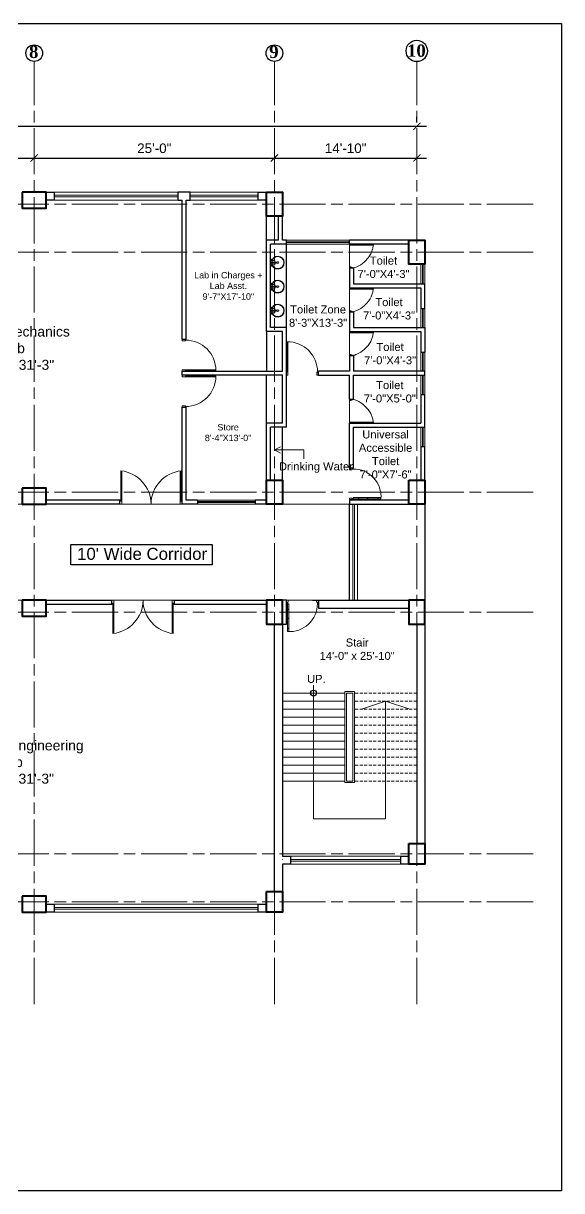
# Model space of a CAD drawing. Header units: inches. Extents: x -12 to 20935469, y -1604 to 24729220.
# Drawn here: x 20926265 to 20926937, y 24721123 to 24722582 of the extents above; entities that cross this region are included whole.
import ezdxf

# ---------------------------------------------------------------- set-up
doc = ezdxf.new("R2010")
doc.units = ezdxf.units.IN
doc.header["$LTSCALE"] = 0.03
doc.header["$MEASUREMENT"] = 0
doc.header["$PDMODE"] = 32
doc.header["$PDSIZE"] = 15
doc.linetypes.add('ACAD_ISO08W100', pattern=[36, 24, -3, 6, -3])
doc.linetypes.add('DASHED2', pattern=[0.375, 0.25, -0.125])
for name, color, linetype, lineweight in [('column', 1, 'Continuous', 40), ('Dim Line', 252, 'Continuous', 13), ('Door', 7, 'Continuous', 18), ('Gas', 21, 'Continuous', 5), ('Glass Line', 252, 'Continuous', 9), ('Grid Line', 252, 'Continuous', 18), ('Main Wall', 7, 'Continuous', 30), ('RAIL', 23, 'Continuous', 13), ('STAIR', 46, 'Continuous', 15), ('TOILET FIXTURE', 142, 'Continuous', 5), ('wind.', 150, 'Continuous', 20)]:
    doc.layers.add(name, color=color, linetype=linetype, lineweight=lineweight)
doc.layers.add('TEXT', color=7, linetype='Continuous')
doc.styles.add('2', font='swisscl.ttf')
doc.styles.add('RomanS', font='arial.ttf', dxfattribs={"height": 12})
doc.styles.get("Standard").update_dxf_attribs({"font": 'timesbd.ttf'})
doc.dimstyles.new('Aec_Arch_I', dxfattribs={"dimscale": 96, "dimtxt": 12, "dimasz": 0.09375, "dimexe": 0.125, "dimexo": 0.125, "dimgap": 0.0625, "dimtad": 1, "dimdec": 0, "dimzin": 3, "dimdsep": 46, "dimlunit": 4, "dimtxsty": 'RomanS', "dimblk1": 'ARCHTICK', "dimblk2": 'ARCHTICK', "dimsah": 1, "dimcen": 0.09375, "dimdle": 0.125, "dimadec": 0, "dimazin": 0, "dimtfac": 0.75, "dimtdec": 0, "dimtmove": 2, "dimatfit": 3, "dimldrblk": 'ARCHTICK', "dimfxl": 1, "dimfrac": 1, "dimtolj": 1, "dimtzin": 0, "dimarcsym": 0})

# ---------------------------------------------------------------- blocks, each defined once
blk = doc.blocks.new('Door_45')
at = {"layer": 'Door'}
for p, q in [((1.5, 5), (1.5, 44)), ((1.5, 40), (2.2, 40)), ((2.2, 40), (2.2, 39.5)), ((2.2, 39.5), (2.7, 39.5)), ((2.7, 39.5), (2.7, 40)), ((2.7, 40), (3.5, 40)), ((3.5, 44), (3.5, 5)), ((1.5, 25.8), (2.2, 25.8)), ((2.2, 25.8), (2.2, 25.3)), ((2.2, 25.3), (2.7, 25.3)), ((2.7, 25.8), (3.5, 25.8)), ((2.7, 25.3), (2.7, 25.8)), ((0, 0), (0, 5)), ((0, 5), (1.5, 5)), ((1.5, 12.6), (2.2, 12.6)), ((3.5, 5), (1.5, 5)), ((1.5, 5), (1.5, 3)), ((1.5, 3), (2.5, 3)), ((2.2, 12.6), (2.2, 13.1)), ((2.2, 13.1), (2.7, 13.1)), ((2.5, 3), (2.5, 0)), ((2.7, 13.1), (2.7, 12.6)), ((2.7, 12.6), (3.5, 12.6)), ((42.5, 3), (42.5, 0)), ((43.5, 3), (42.5, 3)), ((45, 5), (43.5, 5)), ((43.5, 5), (43.5, 3)), ((45, 0), (45, 5)), ((2.5, 0), (0, 0)), ((42.5, 0), (45, 0))]:
    blk.add_line(p, q, dxfattribs=at)
blk.add_arc((4.7, 5.3), 38.8, 359.6233, 94.6685, dxfattribs=at)
blk = doc.blocks.new('$D40')
at = {"layer": 'Door'}
for p, q in [((1, 4), (1, 42)), ((2, 0), (2, 42)), ((1, 5), (0, 5)), ((2, 0), (0, 0)), ((2, 4), (1, 4)), ((39, 4), (38, 4)), ((38, 4), (38, 0)), ((40, 0), (38, 0)), ((40, 5), (39, 5)), ((39, 5), (39, 4))]:
    blk.add_line(p, q, dxfattribs=at)
blk.add_arc((1, 4), 38, 0, 90, dxfattribs=at)
blk = doc.blocks.new('_ArchTick')
at = {"color": 0, "linetype": 'ByBlock', "lineweight": 35, "const_width": 0.15}
blk.add_lwpolyline([(-0.5, -0.5), (0.5, 0.5)], dxfattribs=at)
blk = doc.blocks.new('*D23')
at = {"layer": 'Defpoints', "color": 0, "transparency": 16777216}
for p in [(20832166.8, 24724578.2), (20832473.8, 24724578.2), (20832473.8, 24724578.2)]:
    blk.add_point(p, dxfattribs=at)
at = {"layer": 'Dim Line', "color": 0, "lineweight": -2, "transparency": 16777216}
for p, q in [((20832154.8, 24724578.2), (20832485.8, 24724578.2)), ((20832166.8, 24724566.2), (20832166.8, 24724566.2)), ((20832473.8, 24724566.2), (20832473.8, 24724566.2))]:
    blk.add_line(p, q, dxfattribs=at)
at = {"layer": 'Dim Line', "color": 0, "lineweight": -2, "transparency": 16777216, "xscale": 9, "yscale": 9, "zscale": 9, "rotation": 180}
blk.add_blockref('_ArchTick', (20832166.8, 24724578.2), dxfattribs=at)
at = {"layer": 'Dim Line', "color": 0, "lineweight": -2, "transparency": 16777216, "xscale": 9, "yscale": 9, "zscale": 9}
blk.add_blockref('_ArchTick', (20832473.8, 24724578.2), dxfattribs=at)
at = {"layer": 'Dim Line', "color": 0, "transparency": 16777216, "insert": (20832320.3, 24724590.3), "char_height": 12, "attachment_point": 5, "style": 'RomanS'}
blk.add_mtext('\\A1;25\'-7"', dxfattribs=at)
blk = doc.blocks.new('*D10')
at = {"layer": 'Defpoints', "color": 0, "transparency": 16777216}
for p in [(20832473.8, 24724578.2), (20832773.8, 24724578.2), (20832773.8, 24724578.2)]:
    blk.add_point(p, dxfattribs=at)
at = {"layer": 'Dim Line', "color": 0, "lineweight": -2, "transparency": 16777216}
blk.add_line((20832461.8, 24724578.2), (20832785.8, 24724578.2), dxfattribs=at)
at = {"layer": 'Dim Line', "color": 0, "lineweight": -2, "transparency": 16777216, "xscale": 9, "yscale": 9, "zscale": 9, "rotation": 180}
blk.add_blockref('_ArchTick', (20832473.8, 24724578.2), dxfattribs=at)
at = {"layer": 'Dim Line', "color": 0, "lineweight": -2, "transparency": 16777216, "xscale": 9, "yscale": 9, "zscale": 9}
blk.add_blockref('_ArchTick', (20832773.8, 24724578.2), dxfattribs=at)
at = {"layer": 'Dim Line', "color": 0, "transparency": 16777216, "insert": (20832623.8, 24724590.3), "char_height": 12, "attachment_point": 5, "style": 'RomanS'}
blk.add_mtext('\\A1;25\'-0"', dxfattribs=at)
blk = doc.blocks.new('*D11')
at = {"layer": 'Defpoints', "color": 0, "transparency": 16777216}
for p in [(20832773.8, 24724578.2), (20832951.8, 24724578.2), (20832951.8, 24724578.2)]:
    blk.add_point(p, dxfattribs=at)
at = {"layer": 'Dim Line', "color": 0, "lineweight": -2, "transparency": 16777216}
for p, q in [((20832761.8, 24724578.2), (20832963.8, 24724578.2)), ((20832951.8, 24724566.2), (20832951.8, 24724566.2))]:
    blk.add_line(p, q, dxfattribs=at)
at = {"layer": 'Dim Line', "color": 0, "lineweight": -2, "transparency": 16777216, "xscale": 9, "yscale": 9, "zscale": 9, "rotation": 180}
blk.add_blockref('_ArchTick', (20832773.8, 24724578.2), dxfattribs=at)
at = {"layer": 'Dim Line', "color": 0, "lineweight": -2, "transparency": 16777216, "xscale": 9, "yscale": 9, "zscale": 9}
blk.add_blockref('_ArchTick', (20832951.8, 24724578.2), dxfattribs=at)
at = {"layer": 'Dim Line', "color": 0, "transparency": 16777216, "insert": (20832862.8, 24724590.3), "char_height": 12, "attachment_point": 5, "style": 'RomanS'}
blk.add_mtext('\\A1;14\'-10"', dxfattribs=at)
blk = doc.blocks.new('*D13')
at = {"layer": 'Defpoints', "color": 0, "transparency": 16777216}
for p in [(20830948.3, 24724610.7), (20832951.8, 24724617.8), (20832951.8, 24724610.7)]:
    blk.add_point(p, dxfattribs=at)
at = {"layer": 'Dim Line', "color": 0, "lineweight": -2, "transparency": 16777216}
for p, q in [((20830948.3, 24724622.7), (20830948.3, 24724629.8)), ((20832951.8, 24724622.7), (20832951.8, 24724629.8)), ((20830936.3, 24724617.8), (20832963.8, 24724617.8))]:
    blk.add_line(p, q, dxfattribs=at)
at = {"layer": 'Dim Line', "color": 0, "lineweight": -2, "transparency": 16777216, "xscale": 9, "yscale": 9, "zscale": 9, "rotation": 180}
blk.add_blockref('_ArchTick', (20830948.3, 24724617.8), dxfattribs=at)
at = {"layer": 'Dim Line', "color": 0, "lineweight": -2, "transparency": 16777216, "xscale": 9, "yscale": 9, "zscale": 9}
blk.add_blockref('_ArchTick', (20832951.8, 24724617.8), dxfattribs=at)
at = {"layer": 'Dim Line', "color": 0, "transparency": 16777216, "insert": (20831950, 24724629.9), "char_height": 12, "attachment_point": 5, "style": 'RomanS'}
blk.add_mtext('\\A1;166\'-11"', dxfattribs=at)
blk = doc.blocks.new('sssss-flat-876')
at = {"layer": 'Door', "linetype": 'Continuous', "ltscale": 3}
blk.add_line((3666.5, 84027.2), (3666.5, 84055.7), dxfattribs=at)
at = {"layer": 'Door', "linetype": 'Continuous', "ltscale": 3, "extrusion": (-7.21527e-09, -3.35624e-18, 1), "elevation": 0}
for points in [[(3666.5, 84057.2), (3666.5, 84055.7), (3668.4, 84055.7), (3668.4, 84056.5), (3670.2, 84056.5), (3670.2, 84057.2)], [(3668.4, 84055.7), (3696.2, 84055.7), (3696.2, 84056.5), (3668.4, 84056.5)]]:
    blk.add_lwpolyline(points, close=True, dxfattribs=at)
at = {"layer": 'Door', "linetype": 'Continuous', "ltscale": 3, "flags": 128}
blk.add_lwpolyline([(3670.2, 84027.2, 0.04096), (3675.5, 84028.9, 0.082496), (3684.9, 84034.8, 0.052187), (3689.7, 84040, 0.043988), (3692.9, 84045, 0.036571), (3694.8, 84049.6, 0.034751), (3695.9, 84054.2, 0.011435), (3696.2, 84055.7)], format="xyb", dxfattribs=at)
at = {"layer": 'Door', "linetype": 'Continuous', "ltscale": 3}
blk.add_lwpolyline([(3666.5, 84027.2), (3666.5, 84028.7), (3668.4, 84028.7), (3668.4, 84027.9), (3670.2, 84027.9), (3670.2, 84027.2)], close=True, dxfattribs=at)
blk = doc.blocks.new('7-flat-72')
at = {"layer": 'Glass Line', "color": 8, "ltscale": 20}
for p, q in [((-64478.7, 376960.5), (-64480.3, 376960.5)), ((-64480.3, 376959.5), (-64480.3, 376960.5)), ((-64480.3, 376959.5), (-64480.3, 376960.5)), ((-64478.7, 376959.5), (-64480.3, 376959.5)), ((-64480.3, 376959.1), (-64480.3, 376959.4)), ((-64478.7, 376959.4), (-64480.3, 376959.4)), ((-64478.7, 376959.1), (-64480.3, 376959.1)), ((-64480.2, 376959.4), (-64480.2, 376959.5)), ((-64480.1, 376959.5), (-64480.1, 376960.5)), ((-64479.9, 376959.5), (-64479.9, 376960.5)), ((-64479.5, 376959.5), (-64479.5, 376960.5)), ((-64479.1, 376959.5), (-64479.1, 376960.5)), ((-64478.9, 376959.5), (-64478.9, 376960.5)), ((-64478.9, 376959.4), (-64478.9, 376959.5)), ((-64478.8, 376959.5), (-64478.8, 376960.5)), ((-64478.7, 376959.5), (-64478.7, 376960.5)), ((-64478.7, 376959.1), (-64478.7, 376959.4)), ((-64475.1, 376959.4), (-64476.9, 376959.4)), ((-64476.9, 376959.1), (-64476.9, 376959.4)), ((-64475.1, 376959.1), (-64476.9, 376959.1)), ((-64476.6, 376959.4), (-64476.6, 376966.6)), ((-64475.5, 376966.6), (-64476.6, 376966.6)), ((-64475.5, 376959.4), (-64475.5, 376966.6)), ((-64475.1, 376959.1), (-64475.1, 376959.4)), ((-64473.3, 376960.5), (-64471.7, 376960.5)), ((-64473.3, 376959.5), (-64473.3, 376960.5)), ((-64473.3, 376959.5), (-64473.3, 376960.5)), ((-64473.3, 376959.5), (-64471.7, 376959.5)), ((-64473.3, 376959.1), (-64473.3, 376959.4)), ((-64473.3, 376959.4), (-64471.7, 376959.4)), ((-64473.3, 376959.1), (-64471.7, 376959.1)), ((-64473.1, 376959.5), (-64473.1, 376960.5)), ((-64473.1, 376959.4), (-64473.1, 376959.5)), ((-64472.9, 376959.5), (-64472.9, 376960.5)), ((-64472.5, 376959.5), (-64472.5, 376960.5)), ((-64472.1, 376959.5), (-64472.1, 376960.5)), ((-64471.9, 376959.5), (-64471.9, 376960.5)), ((-64471.9, 376959.4), (-64471.9, 376959.5)), ((-64471.8, 376959.5), (-64471.8, 376960.5)), ((-64471.7, 376959.5), (-64471.7, 376960.5)), ((-64471.7, 376959.1), (-64471.7, 376959.4))]:
    blk.add_line(p, q, dxfattribs=at)
blk.add_circle((-64476, 376968.4, 0), 1.08, dxfattribs=at)
for radius, start, end in [(8.1, 273.8334, 266.1883), (7.55, 274.115, 265.9068)]:
    blk.add_arc((-64476, 376968.4, 0), radius, start, end, dxfattribs=at)
blk = doc.blocks.new('SFSFSFS-flat-72')
at = {"layer": 'TOILET FIXTURE', "ltscale": 0.2}
blk.add_lwpolyline([(-3918.5, -3608.1), (-3918.5, -3602.7), (-3923.9, -3602.7), (-3923.9, -3608.1)], close=True, dxfattribs=at)
at = {"layer": 'TOILET FIXTURE', "ltscale": 20}
blk.add_blockref('7-flat-72', (60554.8, -380567.2), dxfattribs=at)
blk = doc.blocks.new('fff')
at = {"layer": 'Grid Line', "color": 252, "linetype": 'ACAD_ISO08W100', "lineweight": 9, "ltscale": 80, "true_color": 0x939598}
for p, q in [((20832473.8, 24723521.1), (20832473.8, 24724698.8)), ((20832773.8, 24723521.1), (20832773.8, 24724698.8)), ((20832951.8, 24723521.1), (20832951.8, 24724698.8)), ((20833096.9, 24724520.6), (20830726.1, 24724520.6)), ((20833096.9, 24724460.6), (20830726.1, 24724460.6)), ((20833096.9, 24724160.7), (20830726.1, 24724160.7)), ((20833096.9, 24724010.7), (20830726.1, 24724010.7)), ((20833096.9, 24723708.7), (20830726.1, 24723708.7)), ((20833096.9, 24723648.8), (20830726.1, 24723648.8))]:
    blk.add_line(p, q, dxfattribs=at)
at = {"layer": 'Dim Line'}
for base, p1, p2, picture, middle in [((20832951.7523, 24724617.8128), (20830948.3088, 24724610.7482), (20832951.7523, 24724610.7482), '*D13', (20831950.0306, 24724629.9397)), ((20832473.8, 24724578.2), (20832166.8, 24724578.2), (20832473.8, 24724578.2), '*D23', (20832320.3, 24724590.3)), ((20832773.8, 24724578.2), (20832473.8, 24724578.2), (20832773.8, 24724578.2), '*D10', (20832623.8, 24724590.3)), ((20832951.8, 24724578.2), (20832773.8, 24724578.2), (20832951.8, 24724578.2), '*D11', (20832862.8, 24724590.3))]:
    dim = blk.add_linear_dim(base=base, p1=p1, p2=p2, dimstyle='Aec_Arch_I', dxfattribs=at)
    dim.commit()
    dim.dimension.update_dxf_attribs({"geometry": picture, "text_midpoint": middle})

msp = doc.modelspace()

# ---------------------------------------------------------------- linework, layer by layer
for p, q in [((20926568.1, 24722310.9), (20926568.1, 24722340.9)), ((20926593.1, 24722201.6), (20926593.1, 24722305.9)), ((20926568.1, 24722196.6), (20926568.1, 24722147)), ((20926568.1, 24722082), (20926568.1, 24722142)), ((20926588.1, 24722011), (20926588.1, 24722077)), ((20926677, 24721986.2), (20926672, 24721986.2)), ((20926672, 24721861), (20926672, 24721981.2)), ((20926625.8, 24721861), (20926728, 24721861))]:
    msp.add_line(p, q)
msp.add_lwpolyline([(20926766, 24721981), (20926766, 24721861)])
msp.add_lwpolyline([(20926323.9, 24721930.7), (20926500.2, 24721930.7), (20926500.2, 24721905.2), (20926323.9, 24721905.2)], close=True)
msp.add_circle((20926627.1, 24721745), 3.61)
at = {"layer": 'column', "lineweight": 40, "ltscale": 20}
for points in [[(20926263.1, 24722370.9), (20926263.1, 24722350.9), (20926293.1, 24722350.9), (20926293.1, 24722370.9)], [(20926568.1, 24722370.9), (20926588.1, 24722370.9), (20926588.1, 24722340.9), (20926568.1, 24722340.9)], [(20926746, 24722310.9), (20926766, 24722310.9), (20926766, 24722280.9), (20926746, 24722280.9)], [(20926263.1, 24722001), (20926263.1, 24721981), (20926293.1, 24721981), (20926293.1, 24722001)], [(20926568.1, 24722011), (20926588.1, 24722011), (20926588.1, 24721981), (20926568.1, 24721981)], [(20926746, 24722011), (20926766, 24722011), (20926766, 24721981), (20926746, 24721981)], [(20926263.1, 24721861), (20926263.1, 24721841), (20926293.1, 24721841), (20926293.1, 24721861)], [(20926588.1, 24721861), (20926568.1, 24721861), (20926568.1, 24721831), (20926588.1, 24721831)], [(20926766, 24721861), (20926746, 24721861), (20926746, 24721831), (20926766, 24721831)], [(20926746, 24721557), (20926766, 24721557), (20926766, 24721531), (20926746, 24721531)], [(20926263.1, 24721491), (20926263.1, 24721471), (20926293.1, 24721471), (20926293.1, 24721491)], [(20926568.1, 24721497), (20926588.1, 24721497), (20926588.1, 24721471), (20926568.1, 24721471)]]:
    msp.add_lwpolyline(points, close=True, dxfattribs=at)
at = {"layer": 'Defpoints'}
msp.add_lwpolyline([(20924498, 24722581.7), (20926936.9, 24722581.7), (20926936.9, 24721123.2), (20924498, 24721123.2)], close=True, dxfattribs=at)
at = {"layer": 'Door'}
for p, q in [((20926386.4, 24721984.7), (20926386.4, 24722022.6)), ((20926387.7, 24721981), (20926387.7, 24722022.6)), ((20926460.5, 24721981), (20926460.5, 24722022.6)), ((20926461.8, 24721984.7), (20926461.8, 24722022.6)), ((20926386.4, 24721986), (20926385.1, 24721986)), ((20926461.8, 24721986), (20926463.1, 24721986)), ((20926387.7, 24721981), (20926385.1, 24721981)), ((20926387.7, 24721984.7), (20926386.4, 24721984.7)), ((20926460.5, 24721984.7), (20926461.8, 24721984.7)), ((20926460.5, 24721981), (20926463.1, 24721981)), ((20926377.7, 24721861), (20926375.1, 24721861)), ((20926376.4, 24721856), (20926375.1, 24721856)), ((20926376.4, 24721857.3), (20926376.4, 24721819.4)), ((20926377.7, 24721857.3), (20926376.4, 24721857.3)), ((20926377.7, 24721861), (20926377.7, 24721819.4)), ((20926450.5, 24721861), (20926450.5, 24721819.4)), ((20926450.5, 24721861), (20926453.1, 24721861)), ((20926450.5, 24721857.3), (20926451.8, 24721857.3)), ((20926451.8, 24721857.3), (20926451.8, 24721819.4)), ((20926451.8, 24721856), (20926453.1, 24721856))]:
    msp.add_line(p, q, dxfattribs=at)
for centre, start, end in [((20926381.8, 24721980.6), 0.5906, 83.7783), ((20926466.3, 24721980.6), 96.2217, 179.4094), ((20926371.8, 24721861.4), 276.2217, 359.4094), ((20926456.3, 24721861.4), 180.5906, 263.7783)]:
    msp.add_arc(centre, 42.3, start, end, dxfattribs=at)
at = {"layer": 'Gas', "color": 0, "lineweight": 5}
for points in [[(20926666.1, 24721747), (20926678, 24721747), (20926678, 24721633), (20926666.1, 24721633)], [(20926668.1, 24721745), (20926676, 24721745), (20926676, 24721635), (20926668.1, 24721635)]]:
    msp.add_lwpolyline(points, close=True, dxfattribs=at)
at = {"layer": 'Main Wall', "lineweight": 30}
for p, q in [((20926303.1, 24722370.9), (20926303.1, 24722360.9)), ((20926482.1, 24721986.1), (20926468.1, 24721986.1)), ((20926482.1, 24721986.1), (20926482.1, 24721981.1)), ((20926568.1, 24721986.1), (20926554.1, 24721986.1)), ((20926554.1, 24721986.1), (20926554.1, 24721981.1)), ((20926482.1, 24721981.1), (20926463.1, 24721981.1)), ((20926568.1, 24721981.1), (20926554.1, 24721981.1))]:
    msp.add_line(p, q, dxfattribs=at)
at = {"layer": 'Main Wall'}
for p, q in [((20926458.1, 24722360.9), (20926458.1, 24722370.9)), ((20926473.1, 24722370.9), (20926458.1, 24722370.9)), ((20926473.1, 24722360.9), (20926473.1, 24722370.9)), ((20926458.1, 24722360.9), (20926463.1, 24722360.9)), ((20926463.1, 24722187), (20926463.1, 24722360.9)), ((20926468.1, 24722187), (20926468.1, 24722360.9)), ((20926468.1, 24722360.9), (20926473.1, 24722360.9)), ((20926583.1, 24722310.9), (20926583.1, 24722340.9)), ((20926588.1, 24722310.9), (20926588.1, 24722340.9)), ((20926568.1, 24722196.6), (20926568.1, 24722310.9)), ((20926583.1, 24722310.9), (20926568.1, 24722310.9)), ((20926593.1, 24722310.9), (20926588.1, 24722310.9)), ((20926593.1, 24722305.9), (20926593.1, 24722310.9)), ((20926746, 24722310.9), (20926672, 24722310.9)), ((20926672, 24722305.9), (20926672, 24722310.9)), ((20926573.1, 24722201.6), (20926573.1, 24722305.9)), ((20926593.1, 24722305.9), (20926573.1, 24722305.9)), ((20926746, 24722305.9), (20926672, 24722305.9)), ((20926677, 24722275.9), (20926672, 24722275.9)), ((20926672, 24722251.2), (20926761, 24722251.2)), ((20926766, 24722225.6), (20926766, 24722256.2)), ((20926672, 24722221.2), (20926677, 24722221.2)), ((20926761, 24722225.6), (20926766, 24722225.6)), ((20926588.1, 24722196.6), (20926568.1, 24722196.6)), ((20926593.1, 24722201.6), (20926573.1, 24722201.6)), ((20926588.1, 24722147), (20926588.1, 24722196.6)), ((20926593.1, 24722147), (20926593.1, 24722201.6)), ((20926672, 24722196.6), (20926761, 24722196.6)), ((20926463.1, 24722187), (20926468.1, 24722187)), ((20926672, 24722166.6), (20926677, 24722166.6)), ((20926761, 24722171), (20926766, 24722171)), ((20926463.1, 24722142), (20926463.1, 24722147)), ((20926463.1, 24722147), (20926588.1, 24722147)), ((20926593.1, 24722077), (20926593.1, 24722147)), ((20926633.1, 24722142), (20926633.1, 24722147)), ((20926588.1, 24722142), (20926463.1, 24722142)), ((20926588.1, 24722082), (20926588.1, 24722142)), ((20926633.1, 24722142), (20926672, 24722142)), ((20926672, 24722112), (20926672, 24722142)), ((20926677, 24722112), (20926677, 24722142)), ((20926761, 24722118), (20926766, 24722118)), ((20926766, 24722077), (20926766, 24722118)), ((20926463.1, 24721981), (20926463.1, 24722102)), ((20926463.1, 24722102), (20926468.1, 24722102)), ((20926468.1, 24721986), (20926468.1, 24722102)), ((20926672, 24722112), (20926677, 24722112)), ((20926568.1, 24722011), (20926568.1, 24722082)), ((20926588.1, 24722082), (20926568.1, 24722082)), ((20926573.1, 24722011), (20926573.1, 24722077)), ((20926593.1, 24722077), (20926573.1, 24722077)), ((20926672, 24722026.2), (20926672, 24722082)), ((20926672, 24722082), (20926761, 24722082)), ((20926677, 24722026.2), (20926677, 24722077)), ((20926677, 24722077), (20926766, 24722077)), ((20926761, 24722053), (20926761, 24722011)), ((20926761, 24722053), (20926766, 24722053)), ((20926766, 24722011), (20926766, 24722053)), ((20926672, 24722026.2), (20926677, 24722026.2)), ((20926385.1, 24721986), (20926293.1, 24721986)), ((20926385.1, 24721981), (20926385.1, 24721986)), ((20926672, 24721986.2), (20926746, 24721986.2)), ((20926672, 24721986.2), (20926672, 24721981.1)), ((20926385.1, 24721981), (20926293.1, 24721981)), ((20926672, 24721981.1), (20926746, 24721981.1)), ((20926293.1, 24721861), (20926375.1, 24721861)), ((20926293.1, 24721856), (20926375.1, 24721856)), ((20926375.1, 24721856), (20926375.1, 24721861)), ((20926453.1, 24721861), (20926568.1, 24721861)), ((20926453.1, 24721861), (20926453.1, 24721856)), ((20926453.1, 24721856), (20926568.1, 24721856)), ((20926578.1, 24721861), (20926588.1, 24721861)), ((20926593.1, 24721861), (20926588.1, 24721861)), ((20926593.1, 24721831), (20926593.1, 24721861)), ((20926633.1, 24721861), (20926746, 24721861)), ((20926633.1, 24721861), (20926633.1, 24721851)), ((20926633.1, 24721851), (20926746, 24721851)), ((20926578.1, 24721497), (20926578.1, 24721831)), ((20926588.1, 24721831), (20926593.1, 24721831)), ((20926756, 24721831), (20926756, 24721557)), ((20926766, 24721831), (20926766, 24721557))]:
    msp.add_line(p, q, dxfattribs=at)
at = {"layer": 'Main Wall', "lineweight": 30}
for points in [[(20926293.1, 24722370.9), (20926303.1, 24722370.9), (20926303.1, 24722360.9), (20926293.1, 24722360.9)], [(20926558, 24722370.9), (20926568.1, 24722370.9), (20926568.1, 24722360.9), (20926558, 24722360.9)], [(20926293.1, 24721481), (20926303.1, 24721481), (20926303.1, 24721471), (20926293.1, 24721471)], [(20926558, 24721481), (20926568.1, 24721481), (20926568.1, 24721471), (20926558, 24721471)]]:
    msp.add_lwpolyline(points, close=True, dxfattribs=at)
at = {"layer": 'Main Wall'}
for points in [[(20926672, 24722275.9), (20926672, 24722251.2)], [(20926677, 24722275.9), (20926677, 24722256.2), (20926766, 24722256.2)], [(20926761, 24722251.2), (20926761, 24722225.6)], [(20926672, 24722221.2), (20926672, 24722196.6)], [(20926677, 24722221.2), (20926677, 24722201.6), (20926766, 24722201.6), (20926766, 24722171)], [(20926761, 24722196.6), (20926761, 24722171)], [(20926672, 24722166.6), (20926672, 24722147)], [(20926677, 24722166.6), (20926677, 24722147)], [(20926672, 24722147), (20926633.1, 24722147)], [(20926677, 24722142), (20926766, 24722142), (20926766, 24722147), (20926677, 24722147)], [(20926761, 24722118), (20926761, 24722082)], [(20926588.1, 24721831), (20926588.1, 24721541), (20926598.1, 24721541), (20926598.1, 24721531), (20926588.1, 24721531), (20926588.1, 24721497)]]:
    msp.add_lwpolyline(points, dxfattribs=at)
msp.add_lwpolyline([(20926736, 24721541), (20926746, 24721541), (20926746, 24721531), (20926736, 24721531)], close=True, dxfattribs=at)
at = {"layer": 'RAIL', "lineweight": 9}
for p, q in [((20926627.1, 24721754.7), (20926627.1, 24721588)), ((20926588.1, 24721725), (20926666.1, 24721725)), ((20926687.1, 24721725), (20926717.1, 24721735)), ((20926717.1, 24721588), (20926717.1, 24721735)), ((20926717.1, 24721735), (20926747.1, 24721725)), ((20926627.1, 24721588), (20926717.1, 24721588))]:
    msp.add_line(p, q, dxfattribs=at)
at = {"layer": 'STAIR', "color": 253, "lineweight": 5}
for p, q in [((20926578.4, 24722048.7), (20926585.8, 24722052.7)), ((20926578.4, 24722048.7), (20926614.7, 24722048.7)), ((20926578.4, 24722048.7), (20926585.8, 24722044.7)), ((20926614.7, 24722048.7), (20926614.7, 24722037.5))]:
    msp.add_line(p, q, dxfattribs=at)
at = {"layer": 'STAIR', "color": 32, "lineweight": 5}
for p, q in [((20926666.1, 24721745), (20926588.1, 24721745)), ((20926666.1, 24721735), (20926588.1, 24721735)), ((20926648.1, 24721725), (20926588.1, 24721725)), ((20926666.1, 24721715), (20926588.1, 24721715)), ((20926666.1, 24721705), (20926588.1, 24721705)), ((20926666.1, 24721695), (20926588.1, 24721695)), ((20926666.1, 24721685), (20926588.1, 24721685)), ((20926666.1, 24721675), (20926588.1, 24721675)), ((20926666.1, 24721665), (20926588.1, 24721665)), ((20926666.1, 24721655), (20926588.1, 24721655)), ((20926666.1, 24721645), (20926588.1, 24721645)), ((20926666.1, 24721635), (20926588.1, 24721635))]:
    msp.add_line(p, q, dxfattribs=at)
at = {"layer": 'STAIR', "color": 32, "linetype": 'DASHED2', "lineweight": 5, "ltscale": 500}
for p, q in [((20926756, 24721745), (20926678, 24721745)), ((20926756, 24721735), (20926678, 24721735)), ((20926756, 24721725), (20926678, 24721725)), ((20926756, 24721715), (20926678, 24721715)), ((20926756, 24721705), (20926678, 24721705)), ((20926756, 24721695), (20926678, 24721695)), ((20926756, 24721685), (20926678, 24721685)), ((20926756, 24721675), (20926678, 24721675)), ((20926756, 24721665), (20926678, 24721665)), ((20926756, 24721655), (20926678, 24721655)), ((20926756, 24721645), (20926678, 24721645)), ((20926756, 24721635), (20926678, 24721635))]:
    msp.add_line(p, q, dxfattribs=at)
at = {"layer": 'TEXT'}
for centre, radius in [((20926278.1, 24722544.5), 10.4), ((20926578.1, 24722544.5), 10.4), ((20926756, 24722547.3), 13.3)]:
    msp.add_circle(centre, radius, dxfattribs=at)
at = {"layer": 'wind.', "lineweight": 5}
for p, q in [((20926303.1, 24722370.9), (20926458.1, 24722370.9)), ((20926303.1, 24722366.9), (20926458.1, 24722366.9)), ((20926303.1, 24722364.9), (20926458.1, 24722364.9)), ((20926473.1, 24722370.9), (20926558, 24722370.9)), ((20926473.1, 24722366.9), (20926558, 24722366.9)), ((20926473.1, 24722364.9), (20926558, 24722364.9)), ((20926303.1, 24722360.9), (20926458.1, 24722360.9)), ((20926473.1, 24722360.9), (20926558, 24722361)), ((20926672, 24722310.9), (20926593.1, 24722310.9)), ((20926672, 24722308.9), (20926593.1, 24722308.9)), ((20926672, 24722307.9), (20926593.1, 24722307.9)), ((20926672, 24722305.9), (20926593.1, 24722305.9)), ((20926761, 24722256.2), (20926761, 24722280.9)), ((20926763, 24722256.2), (20926763, 24722280.9)), ((20926764, 24722256.2), (20926764, 24722280.9)), ((20926766, 24722256.2), (20926766, 24722280.9)), ((20926761, 24722201.6), (20926761, 24722225.6)), ((20926763, 24722201.6), (20926763, 24722225.6)), ((20926764, 24722201.6), (20926764, 24722225.6)), ((20926766, 24722201.6), (20926766, 24722225.6)), ((20926761, 24722147), (20926761, 24722171)), ((20926763, 24722147), (20926763, 24722171)), ((20926764, 24722147), (20926764, 24722171)), ((20926766, 24722147), (20926766, 24722171)), ((20926761, 24722118), (20926761, 24722142)), ((20926763, 24722118), (20926763, 24722142)), ((20926764, 24722118), (20926764, 24722142)), ((20926766, 24722118), (20926766, 24722142)), ((20926761, 24722053), (20926761, 24722077)), ((20926763, 24722053), (20926763, 24722077)), ((20926764, 24722053), (20926764, 24722077)), ((20926766, 24722053), (20926766, 24722077)), ((20926482.1, 24721986.1), (20926554.1, 24721986.1)), ((20926482.1, 24721984.1), (20926554.1, 24721984.1)), ((20926482.1, 24721983.1), (20926554.1, 24721983.1)), ((20926482.1, 24721981.1), (20926568.1, 24721981.1)), ((20926676, 24721861), (20926676, 24721981.2)), ((20926678, 24721861), (20926678, 24721981.2)), ((20926682, 24721861), (20926682, 24721981.2)), ((20926736, 24721541), (20926598.1, 24721541)), ((20926736, 24721537), (20926598.1, 24721537)), ((20926736, 24721535), (20926598.1, 24721535)), ((20926736, 24721531), (20926598.1, 24721531)), ((20926558, 24721481), (20926303.1, 24721481)), ((20926558, 24721477), (20926303.1, 24721477)), ((20926558, 24721475), (20926303.1, 24721475)), ((20926558, 24721471), (20926303.1, 24721471))]:
    msp.add_line(p, q, dxfattribs=at)
at = {"layer": 'wind.'}
msp.add_line((20926588.1, 24721537), (20926588, 24721537), dxfattribs=at)
msp.add_line((20926588.1, 24721537), (20926588, 24721537), dxfattribs=at)
at = {"layer": 'wind.', "lineweight": 5}
msp.add_lwpolyline([(20924836.5, 24721981.2), (20925658.5, 24721981), (20925658.5, 24722296), (20925838, 24722296), (20925838, 24721981), (20926672, 24721981), (20926672, 24721861), (20925838, 24721861), (20925838, 24721726), (20925482.5, 24721726), (20925482.5, 24721861), (20924836.5, 24721861), (20924836.6, 24721981.2)], dxfattribs=at)

# ---------------------------------------------------------------- block references
msp.add_blockref('fff', (93804.3, -2164.7))
at = {"layer": 'Door', "ltscale": 20}
for p in [(20923005.5, 24638248.7), (20923005.5, 24638194), (20923005.5, 24638139.4)]:
    msp.add_blockref('sssss-flat-876', p, dxfattribs=at)
at = {"layer": 'Door', "xscale": -1, "rotation": 270}
msp.add_blockref('$D40', (20926463.1, 24722147), dxfattribs=at)
at = {"layer": 'Door'}
msp.add_blockref('$D40', (20926593.1, 24722142), dxfattribs=at)
at = {"layer": 'Door', "rotation": 270}
msp.add_blockref('$D40', (20926463.1, 24722142), dxfattribs=at)
at = {"layer": 'Door', "ltscale": 20, "xscale": -1, "rotation": 180}
msp.add_blockref('sssss-flat-876', (20923005.5, 24806139.2), dxfattribs=at)
at = {"layer": 'Door', "color": 250, "ltscale": 20, "xscale": -0.8888888888759539, "yscale": 0.8888888888759539, "zscale": 0.8888888888759539}
for p, rotation in [((20926672.1, 24721986.2), 270), ((20926593.1, 24721861), 180)]:
    msp.add_blockref('Door_45', p, dxfattribs=dict(at, rotation=rotation))
at = {"layer": 'TOILET FIXTURE', "ltscale": 20, "xscale": -1, "rotation": 270}
for p in [(20930181.2, 24726204), (20930181.2, 24726174), (20930181.2, 24726144)]:
    msp.add_blockref('SFSFSFS-flat-72', p, dxfattribs=at)

# ---------------------------------------------------------------- texts
at = {"layer": 'TEXT', "char_height": 15.44, "width": 227.458, "attachment_point": 8, "rotation": 0}
for s, insert in [('\\A1;10', (20926755.5, 24722539.7)), ('\\A1;8', (20926277.5, 24722538.2)), ('\\A1;9', (20926577.5, 24722538.2))]:
    msp.add_mtext(s, dxfattribs=dict(at, insert=insert))
at = {"layer": 'TEXT', "color": 30, "lineweight": 5, "ltscale": 20, "attachment_point": 2, "style": '2'}
for s, width, gutter_width, insert, char_height in [('{\\fArial|b0|i0|c0|p34;\\C0;Toilet \\P7\'-0"X4\'-3"}', 104.76, 0.5, (20926714.4, 24722290.3), 10), ('{\\fArial|b0|i0|c0|p34;\\C0;Lab in Charges + Lab Asst. \\P9\'-7"X17\'-10"}', 104.76, 0.5, (20926520.6, 24722271.1), 8), ('{\\fArial|b0|i0|c0|p34;\\C0;Toilet \\P7\'-0"X4\'-3"}', 104.76, 0.5, (20926721.3, 24722238.4), 10), ('{\\fArial|b0|i0|c0|p34;\\C0;Toilet Zone\\P8\'-3"X13\'-3"}', 104.76, 0.5, (20926632.7, 24722229.3), 10), ('\\pxsm1;{\\fArial|b0|i0|c0|p34;\\C0;Applied Mechanics\\P Lab \\P40\'-5" x 31\'-3" }', 276.855, 0.75, (20926249.5, 24722202.9), 12.476), ('{\\fArial|b0|i0|c0|p34;\\C0;Toilet \\P7\'-0"X4\'-3"}', 104.76, 0.5, (20926722.6, 24722182.4), 10), ('{\\fArial|b0|i0|c0|p34;\\C0;Toilet \\P7\'-0"X5\'-0"}', 104.76, 0.5, (20926722.3, 24722134.7), 10), ('{\\fArial|b0|i0|c0|p34;\\C0;Store\\P8\'-4"X13\'-0"}', 104.76, 0.5, (20926520.3, 24722081.1), 8), ('{\\fArial|b0|i0|c0|p34;\\C0;Universal Accessible Toilet\\P7\'-0"X7\'-6"}', 88.036, 0.35, (20926717, 24722073.1), 10), ('\\pxsm1;{\\fArial|b0|i0|c0|p34;\\C0;Drinking Water }', 88.563, 0.282, (20926630, 24722033.2), 10), ("\\pxsm1,qc;{\\fArial|b0|i0|c0|p34;\\C0;10' Wide Corridor}", 227.89, 0.75, (20926412.9, 24721926.4), 15), ('\\pxsm1;{\\fArial|b0|i0|c0|p34;\\C0;Stair\\P14\'-0" x 25\'-10"  }', 114.807, 0.282, (20926681.5, 24721813.1), 10), ('{\\fArial|b0|i0|c0|p34;\\C0;UP.}', 104.76, 0.5, (20926630.5, 24721767.7), 10), ('{\\fArial|b0|i0|c0|p34;\\C0;Microwave Engineering \\PLab\\P\\pxsm1;61\'-3" x 31\'-3" }', 259.551, 0.75, (20926249.3, 24721685.8), 12.476)]:
    msp.add_mtext_dynamic_manual_height_columns(s, width=width, gutter_width=gutter_width, heights=[0], dxfattribs=dict(at, insert=insert, char_height=char_height))

doc.saveas('drawing.dxf')
